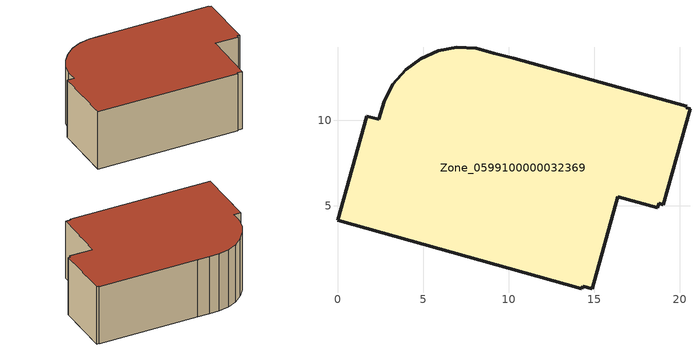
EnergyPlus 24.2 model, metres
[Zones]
Zone_0599100000032369
 floor ground (C_G): 18.73,4.9 16.39,5.55 14.88,0.16 14.35,0.31 14.28,0.16 0,4.15 1.7,10.25 2.4,10.06 2.72,11.13 3.24,12.12 3.98,12.96 4.88,13.61 5.89,14.08 6.98,14.28 8.11,14.23 9.15,13.93 10.32,13.64 20.42,10.84 20.39,10.74 20.61,10.68 19.05,5.08 18.8,5.15 z0
 wall outside (C_F): 1.7,10.25 0,4.15 14.28,0.16 14.35,0.31 14.88,0.16 16.39,5.55 18.73,4.9 18.8,5.15 19.05,5.08 20.61,10.68 20.39,10.74 20.42,10.84 10.32,13.64 9.15,13.93 8.11,14.23 6.98,14.28 5.89,14.08 4.88,13.61 3.98,12.96 3.24,12.12 2.72,11.13 2.4,10.06 1.7,10.25 z0:6.36
 roof outside (C_R): 18.8,5.15 19.05,5.08 20.61,10.68 20.39,10.74 20.42,10.84 10.32,13.64 9.15,13.93 8.11,14.23 6.98,14.28 5.89,14.08 4.88,13.61 3.98,12.96 3.24,12.12 2.72,11.13 2.4,10.06 1.7,10.25 0,4.15 14.28,0.16 14.35,0.31 14.88,0.16 16.39,5.55 18.73,4.9 z6.36
[BUILDING]
Pand.0599100000032369: North Axis=0; Terrain=City; Loads Convergence Tolerance Value=0.04; Temperature Convergence Tolerance Value=0.4; Solar Distribution=FullExterior; Maximum Number of Warmup Days=25; Minimum Number of Warmup Days=1
[Site:Location]
Rotterdam.The.Hague.AP_ZH_NLD Design_Conditions: Latitude=51.96; Longitude=4.45; Time Zone=1; Elevation=-4.5
[SITE:GROUNDTEMPERATURE:BUILDINGSURFACE]
18, 18, 18, 18, 18, 18, 18, 18, 18, 18, 18, 18
[MATERIAL] Thermal Absorptance=0.9; Solar Absorptance=0.7; Visible Absorptance=0.7
Name | Roughness | Thickness | Conductivity | Density | Specific Heat
G.D.1992-2005 | MediumSmooth | 0.15 | 0.06 | 540 | 1210
F.D.1992-2005 | Rough | 0.3 | 0.12 | 1920 | 840
R.D.1992-2005 | MediumRough | 0.2 | 0.08 | 1500 | 1000
[CONSTRUCTION]
C_G: G.D.1992-2005
C_F: F.D.1992-2005
C_R: R.D.1992-2005
[ZONE]
Zone_0599100000032369: Type=1; Multiplier=1; Ceiling Height=Autocalculate; Volume=Autocalculate; Floor Area=autocalculate; Part of Total Floor Area=Yes
[ZONEINFILTRATION:DESIGNFLOWRATE]
Infil_Zone_0599100000032369: Zone or ZoneList or Space or SpaceList=Zone_0599100000032369; Schedule=AlwaysOn; Design Flow Rate Calculation Method=Flow/Area; Flow Rate per Floor Area=0.0021; Constant Term Coefficient=1; Temperature Term Coefficient=0; Velocity Term Coefficient=0; Velocity Squared Term Coefficient=0
[HVACTEMPLATE:ZONE:IDEALLOADSAIRSYSTEM]
Zone_0599100000032369: Maximum Heating Supply Air Temperature=50; Minimum Cooling Supply Air Temperature=13; Maximum Heating Supply Air Humidity Ratio=0.0156; Minimum Cooling Supply Air Humidity Ratio=0.0077; Heating Limit=NoLimit; Cooling Limit=NoLimit; Dehumidification Control Type=ConstantSensibleHeatRatio; Cooling Sensible Heat Ratio=0.7; Dehumidification Setpoint=60; Humidification Control Type=None; Humidification Setpoint=30; Outdoor Air Method=None; Outdoor Air Flow Rate per Person=0.00944; Outdoor Air Flow Rate per Zone Floor Area=0; Outdoor Air Flow Rate per Zone=0; Demand Controlled Ventilation Type=None; Outdoor Air Economizer Type=NoEconomizer; Heat Recovery Type=None; Sensible Heat Recovery Effectiveness=0.7; Latent Heat Recovery Effectiveness=0.65
[ZONECONTROL:THERMOSTAT]
ThermostatControl_Zone_0599100000032369: Zone or ZoneList=Zone_0599100000032369; Control Type Schedule=DualSetpointControlType; Control 1=Thermostat_Zone_0599100000032369; Temperature Difference Between Cutout And Setpoint=0
[THERMOSTATSETPOINT:DUALSETPOINT]
Thermostat_Zone_0599100000032369: Heating Setpoint Temperature Schedule=HeatingSetpoint_Zone_0599100000032369; Cooling Setpoint Temperature Schedule=CoolingSetpoint_Zone_0599100000032369
[SCHEDULE:COMPACT]
HeatingSetpoint_Zone_0599100000032369: Through: 12/31, For: AllDays, Until: 24:00, 21
CoolingSetpoint_Zone_0599100000032369: Through: 12/31, For: AllDays, Until: 24:00, 24
DualSetpointControlType: Through: 12/31, For: AllDays, Until: 24:00, 4
AlwaysOn: Through: 12/31, For: AllDays, Until: 24:00, 1
